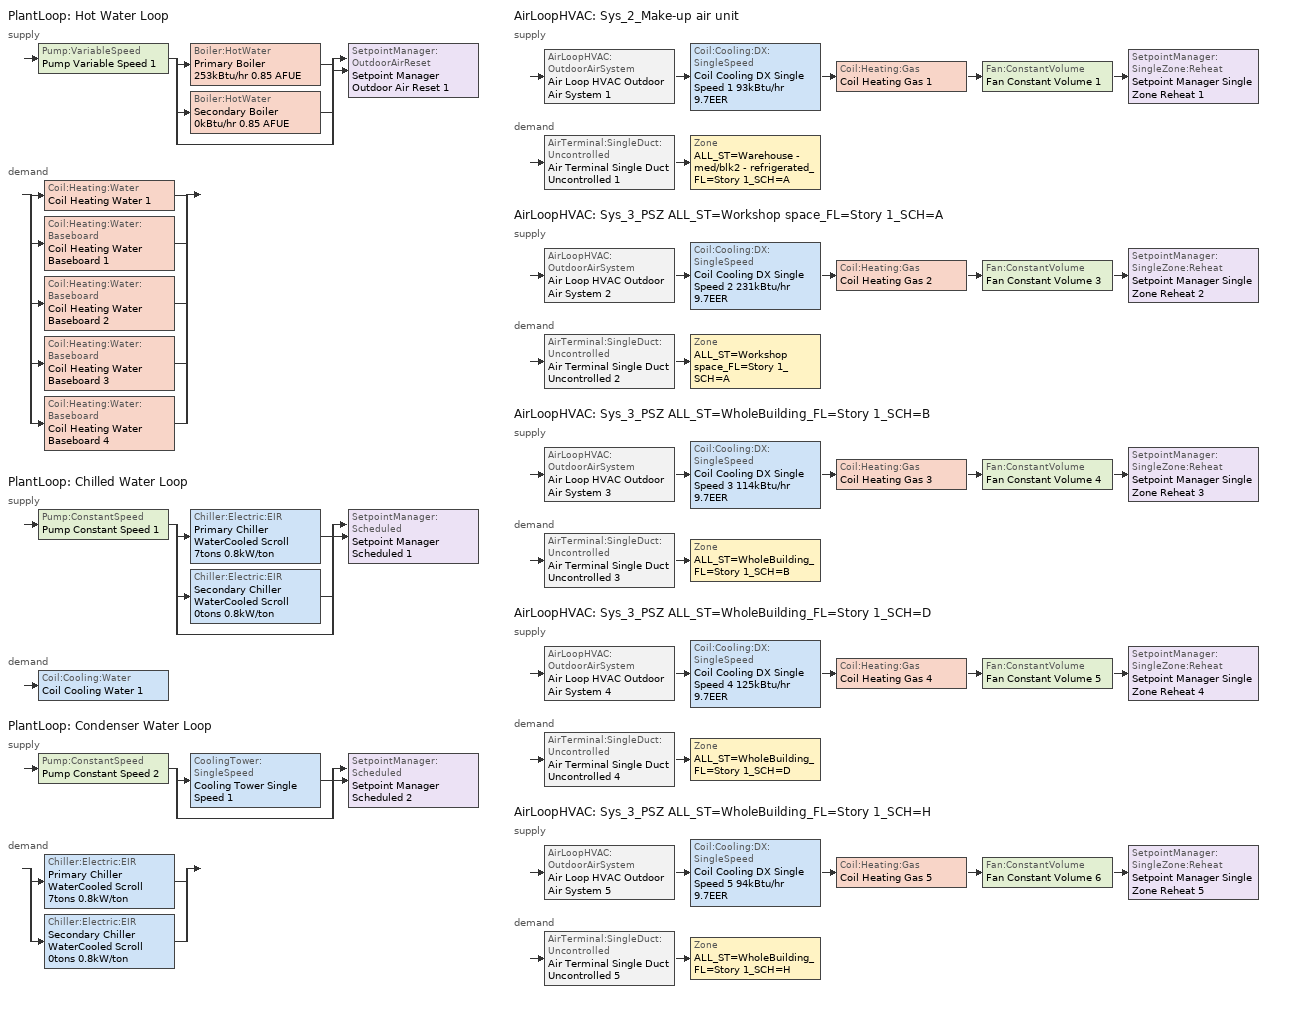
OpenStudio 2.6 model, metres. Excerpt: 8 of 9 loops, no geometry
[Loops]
PlantLoop 'Hot Water Loop'
 supply: Pump:VariableSpeed 'Pump Variable Speed 1' > split
  | Boiler:HotWater 'Primary Boiler 253kBtu/hr 0.85 AFUE'
  | Boiler:HotWater 'Secondary Boiler 0kBtu/hr 0.85 AFUE'
  | bypass
  join > SetpointManager:OutdoorAirReset 'Setpoint Manager Outdoor Air Reset 1'
 demand: split
  | Coil:Heating:Water 'Coil Heating Water 1'
  | Coil:Heating:Water:Baseboard 'Coil Heating Water Baseboard 1'
  | Coil:Heating:Water:Baseboard 'Coil Heating Water Baseboard 2'
  | Coil:Heating:Water:Baseboard 'Coil Heating Water Baseboard 3'
  | Coil:Heating:Water:Baseboard 'Coil Heating Water Baseboard 4'
PlantLoop 'Chilled Water Loop'
 supply: Pump:ConstantSpeed 'Pump Constant Speed 1' > split
  | Chiller:Electric:EIR 'Primary Chiller WaterCooled Scroll 7tons 0.8kW/ton'
  | Chiller:Electric:EIR 'Secondary Chiller WaterCooled Scroll 0tons 0.8kW/ton'
  | bypass
  join > SetpointManager:Scheduled 'Setpoint Manager Scheduled 1'
 demand: Coil:Cooling:Water 'Coil Cooling Water 1'
PlantLoop 'Condenser Water Loop'
 supply: Pump:ConstantSpeed 'Pump Constant Speed 2' > split
  | CoolingTower:SingleSpeed 'Cooling Tower Single Speed 1'
  | bypass
  join > SetpointManager:Scheduled 'Setpoint Manager Scheduled 2'
 demand: split
  | Chiller:Electric:EIR 'Primary Chiller WaterCooled Scroll 7tons 0.8kW/ton'
  | Chiller:Electric:EIR 'Secondary Chiller WaterCooled Scroll 0tons 0.8kW/ton'
AirLoopHVAC 'Sys_2_Make-up air unit'
 supply: AirLoopHVAC:OutdoorAirSystem 'Air Loop HVAC Outdoor Air System 1' > Coil:Cooling:DX:SingleSpeed 'Coil Cooling DX Single Speed 1 93kBtu/hr 9.7EER' > Coil:Heating:Gas 'Coil Heating Gas 1' > Fan:ConstantVolume 'Fan Constant Volume 1' > SetpointManager:SingleZone:Reheat 'Setpoint Manager Single Zone Reheat 1'
 demand: AirTerminal:SingleDuct:Uncontrolled 'Air Terminal Single Duct Uncontrolled 1' > Zone 'ALL_ST=Warehouse - med/blk2 - refrigerated_FL=Story 1_SCH=A'
AirLoopHVAC 'Sys_3_PSZ ALL_ST=Workshop space_FL=Story 1_SCH=A'
 supply: AirLoopHVAC:OutdoorAirSystem 'Air Loop HVAC Outdoor Air System 2' > Coil:Cooling:DX:SingleSpeed 'Coil Cooling DX Single Speed 2 231kBtu/hr 9.7EER' > Coil:Heating:Gas 'Coil Heating Gas 2' > Fan:ConstantVolume 'Fan Constant Volume 3' > SetpointManager:SingleZone:Reheat 'Setpoint Manager Single Zone Reheat 2'
 demand: AirTerminal:SingleDuct:Uncontrolled 'Air Terminal Single Duct Uncontrolled 2' > Zone 'ALL_ST=Workshop space_FL=Story 1_SCH=A'
AirLoopHVAC 'Sys_3_PSZ ALL_ST=WholeBuilding_FL=Story 1_SCH=B'
 supply: AirLoopHVAC:OutdoorAirSystem 'Air Loop HVAC Outdoor Air System 3' > Coil:Cooling:DX:SingleSpeed 'Coil Cooling DX Single Speed 3 114kBtu/hr 9.7EER' > Coil:Heating:Gas 'Coil Heating Gas 3' > Fan:ConstantVolume 'Fan Constant Volume 4' > SetpointManager:SingleZone:Reheat 'Setpoint Manager Single Zone Reheat 3'
 demand: AirTerminal:SingleDuct:Uncontrolled 'Air Terminal Single Duct Uncontrolled 3' > Zone 'ALL_ST=WholeBuilding_FL=Story 1_SCH=B'
AirLoopHVAC 'Sys_3_PSZ ALL_ST=WholeBuilding_FL=Story 1_SCH=D'
 supply: AirLoopHVAC:OutdoorAirSystem 'Air Loop HVAC Outdoor Air System 4' > Coil:Cooling:DX:SingleSpeed 'Coil Cooling DX Single Speed 4 125kBtu/hr 9.7EER' > Coil:Heating:Gas 'Coil Heating Gas 4' > Fan:ConstantVolume 'Fan Constant Volume 5' > SetpointManager:SingleZone:Reheat 'Setpoint Manager Single Zone Reheat 4'
 demand: AirTerminal:SingleDuct:Uncontrolled 'Air Terminal Single Duct Uncontrolled 4' > Zone 'ALL_ST=WholeBuilding_FL=Story 1_SCH=D'
AirLoopHVAC 'Sys_3_PSZ ALL_ST=WholeBuilding_FL=Story 1_SCH=H'
 supply: AirLoopHVAC:OutdoorAirSystem 'Air Loop HVAC Outdoor Air System 5' > Coil:Cooling:DX:SingleSpeed 'Coil Cooling DX Single Speed 5 94kBtu/hr 9.7EER' > Coil:Heating:Gas 'Coil Heating Gas 5' > Fan:ConstantVolume 'Fan Constant Volume 6' > SetpointManager:SingleZone:Reheat 'Setpoint Manager Single Zone Reheat 5'
 demand: AirTerminal:SingleDuct:Uncontrolled 'Air Terminal Single Duct Uncontrolled 5' > Zone 'ALL_ST=WholeBuilding_FL=Story 1_SCH=H'
[Sizing:Zone] Zone Cooling Design Supply Air Temperature Input Method=SupplyAirTemperature; Zone Cooling Design Supply Air Temperature {C}=13; Zone Cooling Design Supply Air Temperature Difference {deltaC}=11.11; Zone Heating Design Supply Air Temperature Input Method=SupplyAirTemperature; Zone Heating Design Supply Air Temperature {C}=43; Zone Heating Design Supply Air Temperature Difference {deltaC}=11.11; Zone Cooling Design Supply Air Humidity Ratio {kg-H2O/kg-air}=0.0085; Zone Heating Design Supply Air Humidity Ratio {kg-H2O/kg-air}=0.008; Zone Heating Sizing Factor=1.3; Zone Cooling Sizing Factor=1.1; Cooling Design Air Flow Method=DesignDay; Heating Design Air Flow Method=DesignDay; Account for Dedicated Outdoor Air System=No; Dedicated Outdoor Air System Control Strategy=NeutralSupplyAir; Dedicated Outdoor Air Low Setpoint Temperature for Design {C}=autosize; Dedicated Outdoor Air High Setpoint Temperature for Design {C}=autosize
ALL_ST=Warehouse - med/blk2 - refrigerated_FL=Story 1_SCH=A; ALL_ST=Workshop space_FL=Story 1_SCH=A; ALL_ST=WholeBuilding_FL=Story 1_SCH=B; ALL_ST=WholeBuilding_FL=Story 1_SCH=D; ALL_ST=WholeBuilding_FL=Story 1_SCH=H
[Zone equipment]
ALL_ST=Warehouse - med/blk2 - refrigerated_FL=Story 1_SCH=A: Zone HVAC Four Pipe Fan Coil 1, Air Terminal Single Duct Uncontrolled 1
ALL_ST=Workshop space_FL=Story 1_SCH=A: Air Terminal Single Duct Uncontrolled 2, Zone HVAC Baseboard Convective Water 1
ALL_ST=WholeBuilding_FL=Story 1_SCH=B: Air Terminal Single Duct Uncontrolled 3, Zone HVAC Baseboard Convective Water 2
ALL_ST=WholeBuilding_FL=Story 1_SCH=D: Air Terminal Single Duct Uncontrolled 4, Zone HVAC Baseboard Convective Water 3
ALL_ST=WholeBuilding_FL=Story 1_SCH=H: Air Terminal Single Duct Uncontrolled 5, Zone HVAC Baseboard Convective Water 4
[PlantLoop] Glycol Concentration=0; Plant Loop Volume {m3}=Autocalculate; Load Distribution Scheme=Optimal
Name | Fluid Type
Hot Water Loop | Water
Chilled Water Loop; Condenser Water Loop
[Sizing:Plant] Sizing Option=NonCoincident; Zone Timesteps in Averaging Window=1; Coincident Sizing Factor Mode=None
Name | Loop Type | Design Loop Exit Temperature {C} | Loop Design Temperature Difference {deltaC}
Hot Water Loop | Heating | 82 | 16
Chilled Water Loop | Cooling | 7 | 6
Condenser Water Loop | Condenser | 29 | 6
[Pump:VariableSpeed]
Pump Variable Speed 1: Motor Efficiency=0.855; Pump Control Type=Intermittent; Skin Loss Radiative Fraction=0.5; Design Power Sizing Method=PowerPerFlowPerPressure; Design Electric Power per Unit Flow Rate {W/(m3/s)}=348701.1; Design Shaft Power per Unit Flow Rate per Unit Head {W-s/m3-Pa}=1.28205; Design Minimum Flow Rate Fraction=0
[Boiler:HotWater] Fuel Type=NaturalGas; Nominal Thermal Efficiency=0.85; Normalized Boiler Efficiency Curve=BOILER-EFFFPLR-NECB2011; Water Outlet Upper Temperature Limit {C}=99; Boiler Flow Mode=ConstantFlow; Parasitic Electric Load {W}=0; Sizing Factor=1
Name | Nominal Capacity {W}
Primary Boiler 253kBtu/hr 0.85 AFUE | 74105.1
Secondary Boiler 0kBtu/hr 0.85 AFUE | 0.001
[SetpointManager:OutdoorAirReset]
Setpoint Manager Outdoor Air Reset 1: Control Variable=Temperature; Setpoint at Outdoor Low Temperature {C}=82; Outdoor Low Temperature {C}=-16; Setpoint at Outdoor High Temperature {C}=60; Outdoor High Temperature {C}=0
[Pump:ConstantSpeed] Rated Flow Rate {m3/s}=autosize; Rated Pump Head {Pa}=179352; Rated Power Consumption {W}=autosize; Motor Efficiency=0.855; Fraction of Motor Inefficiencies to Fluid Stream=0; Pump Control Type=Intermittent; Design Power Sizing Method=PowerPerFlowPerPressure; Design Electric Power per Unit Flow Rate {W/(m3/s)}=348701.1; Design Shaft Power per Unit Flow Rate per Unit Head {W-s/m3-Pa}=1.28205
Pump Constant Speed 1; Pump Constant Speed 2
[Chiller:Electric:EIR] Reference COP {W/W}=4.5032; Cooling Capacity Function of Temperature Curve=WaterCooled_Scroll_CAPFT_NECB2011; Electric Input to Cooling Output Ratio Function of Temperature Curve=WaterCooled_Scroll_EIRFT_NECB2011; Electric Input to Cooling Output Ratio Function of Part Load Ratio Curve=WaterCooled_Scroll_EIRFPLR_NECB2011; Minimum Part Load Ratio=0.25; Minimum Unloading Ratio=0.25; Condenser Type=WaterCooled; Chiller Flow Mode=LeavingSetpointModulated; Design Heat Recovery Water Flow Rate {m3/s}=0; Sizing Factor=1; Basin Heater Capacity {W/K}=0; Basin Heater Setpoint Temperature {C}=10
Name | Reference Capacity {W}
Primary Chiller WaterCooled Scroll 7tons 0.8kW/ton | 26350.6
Secondary Chiller WaterCooled Scroll 0tons 0.8kW/ton | 0.001
[SetpointManager:Scheduled] Control Variable=Temperature
Name | Schedule
Setpoint Manager Scheduled 1 | CHW Temp
Setpoint Manager Scheduled 2 | CW Temp
[CoolingTower:SingleSpeed]
Cooling Tower Single Speed 1: Design Water Flow Rate {m3/s}=autosize; Design Air Flow Rate {m3/s}=autosize; Fan Power at Design Air Flow Rate {W}=483.032; U-Factor Times Area Value at Design Air Flow Rate {W/K}=autosize; Air Flow Rate in Free Convection Regime {m3/s}=autosize; U-Factor Times Area Value at Free Convection Air Flow Rate {W/K}=autosize; Performance Input Method=UFactorTimesAreaAndDesignWaterFlowRate; Free Convection Capacity {W}=0; Basin Heater Capacity {W/K}=0; Evaporation Loss Mode=LossFactor; Evaporation Loss Factor {percent/K}=0.2; Drift Loss Percent {percent}=0.008; Blowdown Calculation Mode=ConcentrationRatio; Blowdown Concentration Ratio=3; Capacity Control=FanCycling; Number of Cells=1; Cell Control=MinimalCell; Cell Minimum  Water Flow Rate Fraction=0.33; Cell Maximum Water Flow Rate Fraction=2.5; Sizing Factor=1; Free Convection Air Flow Rate Sizing Factor=0.1; Free Convection U-Factor Times Area Value Sizing Factor=0.1; Heat Rejection Capacity and Nominal Capacity Sizing Ratio=1.25; Free Convection Nominal Capacity Sizing Factor=0.1; Design Inlet Air Dry-Bulb Temperature {C}=35; Design Inlet Air Wet-Bulb Temperature {C}=24; Design Approach Temperature {deltaC}=5; Design Range Temperature {deltaC}=6
[AirLoopHVAC] Design Supply Air Flow Rate {m3/s}=AutoSize
Name | Availability Schedule
Sys_2_Make-up air unit | Sys_2_Make-up air unit Occ Sch
Sys_3_PSZ ALL_ST=Workshop space_FL=Story 1_SCH=A | Sys_3_PSZ ALL_ST=Workshop space_FL=Story 1_SCH=A Occ Sch
Sys_3_PSZ ALL_ST=WholeBuilding_FL=Story 1_SCH=B | Sys_3_PSZ ALL_ST=WholeBuilding_FL=Story 1_SCH=B Occ Sch
Sys_3_PSZ ALL_ST=WholeBuilding_FL=Story 1_SCH=D | Sys_3_PSZ ALL_ST=WholeBuilding_FL=Story 1_SCH=D Occ Sch
Sys_3_PSZ ALL_ST=WholeBuilding_FL=Story 1_SCH=H | Sys_3_PSZ ALL_ST=WholeBuilding_FL=Story 1_SCH=H Occ Sch
[Sizing:System] Type of Load to Size On=Sensible; Design Outdoor Air Flow Rate {m3/s}=Autosize; Minimum System Air Flow Ratio=1; Preheat Design Temperature {C}=7; Preheat Design Humidity Ratio {kg-H2O/kg-Air}=0.008; Precool Design Temperature {C}=13; Precool Design Humidity Ratio {kg-H2O/kg-Air}=0.008; Central Cooling Design Supply Air Temperature {C}=13; Sizing Option=NonCoincident; 100% Outdoor Air in Cooling=No; 100% Outdoor Air in Heating=No; Central Cooling Design Supply Air Humidity Ratio {kg-H2O/kg-Air}=0.0085; Central Heating Design Supply Air Humidity Ratio {kg-H2O/kg-Air}=0.008; Cooling Design Air Flow Method=DesignDay; Cooling Design Air Flow Rate {m3/s}=0; Heating Design Air Flow Method=DesignDay; Heating Design Air Flow Rate {m3/s}=0; System Outdoor Air Method=ZoneSum; Zone Maximum Outdoor Air Fraction=1; Cooling Supply Air Flow Rate Per Floor Area {m3/s-m2}=0.00996765; Cooling Fraction of Autosized Cooling Supply Air Flow Rate=1; Cooling Supply Air Flow Rate Per Unit Cooling Capacity {m3/s-W}=3.94755e-05; Heating Supply Air Flow Rate Per Floor Area {m3/s-m2}=0.00996765; Heating Fraction of Autosized Heating Supply Air Flow Rate=1; Heating Fraction of Autosized Cooling Supply Air Flow Rate=1; Heating Supply Air Flow Rate Per Unit Heating Capacity {m3/s-W}=3.15882e-05; Cooling Design Capacity Method=CoolingDesignCapacity; Cooling Design Capacity {W}=autosize; Cooling Design Capacity Per Floor Area {W/m2}=234.7; Fraction of Autosized Cooling Design Capacity=1; Heating Design Capacity Method=HeatingDesignCapacity; Heating Design Capacity {W}=autosize; Heating Design Capacity Per Floor Area {W/m2}=157; Fraction of Autosized Heating Design Capacity=1; Central Cooling Capacity Control Method=OnOff
Name | Central Heating Design Supply Air Temperature {C}
Sys_2_Make-up air unit | 13.1
Sys_3_PSZ ALL_ST=Workshop space_FL=Story 1_SCH=A; Sys_3_PSZ ALL_ST=WholeBuilding_FL=Story 1_SCH=B; Sys_3_PSZ ALL_ST=WholeBuilding_FL=Story 1_SCH=D; Sys_3_PSZ ALL_ST=WholeBuilding_FL=Story 1_SCH=H | 43
[Fan:ConstantVolume] Availability Schedule=Always On Discrete; Fan Efficiency=0.39975; Pressure Rise {Pa}=640; Maximum Flow Rate {m3/s}=AutoSize; Motor Efficiency=0.615
Fan Constant Volume 1; Fan Constant Volume 2; Fan Constant Volume 3; Fan Constant Volume 4; Fan Constant Volume 5; Fan Constant Volume 6
[Coil:Heating:Gas] Availability Schedule=Always On Discrete; Nominal Capacity {W}=AutoSize; Parasitic Electric Load {W}=0; Part Load Fraction Correlation Curve=FURNACE-EFFPLR-NECB2011; Parasitic Gas Load {W}=0
Name | Gas Burner Efficiency
Coil Heating Gas 1; Coil Heating Gas 4; Coil Heating Gas 5 | 0.924
Coil Heating Gas 2; Coil Heating Gas 3 | 0.81
[Coil:Cooling:DX:SingleSpeed] Rated Total Cooling Capacity {W}=autosize; Rated Sensible Heat Ratio=autosize; Rated Air Flow Rate {m3/s}=autosize; Rated Evaporator Fan Power Per Volume Flow Rate {W/(m3/s)}=773.3; Total Cooling Capacity Function of Temperature Curve=DXCOOL-NECB2011-REF-CAPFT; Total Cooling Capacity Function of Flow Fraction Curve=DXCOOL-NECB2011-REF-CAPFFLOW; Energy Input Ratio Function of Temperature Curve=DXCOOL-NECB2011-REF-COOLEIRFT; Energy Input Ratio Function of Flow Fraction Curve=DXCOOL-NECB2011-REF-COOLEIRFFLOW; Part Load Fraction Correlation Curve=DXCOOL-NECB2011-REF-COOLPLFFPLR; Condenser Type=AirCooled; Evaporative Condenser Effectiveness=0; Evaporative Condenser Air Flow Rate {m3/s}=Autosize; Evaporative Condenser Pump Rated Power Consumption {W}=Autosize; Crankcase Heater Capacity {W}=0; Maximum Outdoor Dry-Bulb Temperature for Crankcase Heater Operation {C}=0; Basin Heater Capacity {W/K}=0; Basin Heater Setpoint Temperature {C}=10
Name | Availability Schedule | Rated COP {W/W}
Coil Cooling DX Single Speed 1 93kBtu/hr 9.7EER | tpfc_clg_availability | 3.34957
Coil Cooling DX Single Speed 2 231kBtu/hr 9.7EER | Always On Discrete | 3.45433
Coil Cooling DX Single Speed 3 114kBtu/hr 9.7EER | Always On Discrete | 3.36494
Coil Cooling DX Single Speed 4 125kBtu/hr 9.7EER | Always On Discrete | 3.37399
Coil Cooling DX Single Speed 5 94kBtu/hr 9.7EER | Always On Discrete | 3.35002
[Controller:OutdoorAir] Minimum Outdoor Air Flow Rate {m3/s}=autosize; Maximum Outdoor Air Flow Rate {m3/s}=Autosize; Economizer Control Type=DifferentialEnthalpy; Economizer Control Action Type=ModulateFlow; Lockout Type=NoLockout; Minimum Limit Type=FixedMinimum; High Humidity Control=No
Name | Minimum Outdoor Air Schedule | Controller Mechanical Ventilation | Heat Recovery Bypass Control Type
Controller Outdoor Air 1 | Sys_2_Make-up air unit Occ Sch | Controller Mechanical Ventilation 1 | BypassWhenWithinEconomizerLimits
Controller Outdoor Air 2 | Sys_3_PSZ ALL_ST=Workshop space_FL=Story 1_SCH=A Occ Sch | Controller Mechanical Ventilation 2 | BypassWhenOAFlowGreaterThanMinimum
Controller Outdoor Air 3 | Sys_3_PSZ ALL_ST=WholeBuilding_FL=Story 1_SCH=B Occ Sch | Controller Mechanical Ventilation 3 | BypassWhenWithinEconomizerLimits
Controller Outdoor Air 4 | Sys_3_PSZ ALL_ST=WholeBuilding_FL=Story 1_SCH=D Occ Sch | Controller Mechanical Ventilation 4 | BypassWhenWithinEconomizerLimits
Controller Outdoor Air 5 | Sys_3_PSZ ALL_ST=WholeBuilding_FL=Story 1_SCH=H Occ Sch | Controller Mechanical Ventilation 5 | BypassWhenWithinEconomizerLimits
[Controller:MechanicalVentilation] Availability Schedule=Always On Discrete; System Outdoor Air Method=ZoneSum
Controller Mechanical Ventilation 1; Controller Mechanical Ventilation 2; Controller Mechanical Ventilation 3; Controller Mechanical Ventilation 4; Controller Mechanical Ventilation 5
[AirLoopHVAC:OutdoorAirSystem]
Name | Controller
Air Loop HVAC Outdoor Air System 1 | Controller Outdoor Air 1
Air Loop HVAC Outdoor Air System 2 | Controller Outdoor Air 2
Air Loop HVAC Outdoor Air System 3 | Controller Outdoor Air 3
Air Loop HVAC Outdoor Air System 4 | Controller Outdoor Air 4
Air Loop HVAC Outdoor Air System 5 | Controller Outdoor Air 5
[SetpointManager:SingleZone:Reheat]
Name | Minimum Supply Air Temperature {C} | Maximum Supply Air Temperature {C} | Control Zone
Setpoint Manager Single Zone Reheat 1 | 13.1 | 13 | ALL_ST=Warehouse - med/blk2 - refrigerated_FL=Story 1_SCH=A
Setpoint Manager Single Zone Reheat 2 | 13 | 43 | ALL_ST=Workshop space_FL=Story 1_SCH=A
Setpoint Manager Single Zone Reheat 3 | 13 | 43 | ALL_ST=WholeBuilding_FL=Story 1_SCH=B
Setpoint Manager Single Zone Reheat 4 | 13 | 43 | ALL_ST=WholeBuilding_FL=Story 1_SCH=D
Setpoint Manager Single Zone Reheat 5 | 13 | 43 | ALL_ST=WholeBuilding_FL=Story 1_SCH=H
[Coil:Heating:Water]
Coil Heating Water 1: Availability Schedule=tpfc_htg_availability
[Coil:Cooling:Water]
Coil Cooling Water 1: Availability Schedule=tpfc_clg_availability
[Controller:WaterCoil] Minimum Actuated Flow {m3/s}=0
Name | Water Coil | Action | Controller Convergence Tolerance {deltaC}
Controller Water Coil 1 | Coil Heating Water 1 | Normal | 0.0001
Controller Water Coil 2 | Coil Cooling Water 1 | Reverse
[ZoneHVAC:FourPipeFanCoil]
Zone HVAC Four Pipe Fan Coil 1: Availability Schedule=Always On Discrete; Capacity Control Method=ConstantFanVariableFlow; Maximum Supply Air Flow Rate {m3/s}=autosize; Maximum Outdoor Air Flow Rate {m3/s}=autosize; Supply Air Fan=Fan Constant Volume 2; Cooling Coil=Coil Cooling Water 1; Maximum Cold Water Flow Rate {m3/s}=autosize; Heating Coil=Coil Heating Water 1; Maximum Hot Water Flow Rate {m3/s}=autosize; Minimum Supply Air Temperature in Cooling Mode {C}=autosize; Maximum Supply Air Temperature in Heating Mode {C}=autosize
[AirTerminal:SingleDuct:Uncontrolled] Availability Schedule=Always On Discrete; Maximum Air Flow Rate {m3/s}=AutoSize
Air Terminal Single Duct Uncontrolled 1; Air Terminal Single Duct Uncontrolled 2; Air Terminal Single Duct Uncontrolled 3; Air Terminal Single Duct Uncontrolled 4; Air Terminal Single Duct Uncontrolled 5
[Coil:Heating:Water:Baseboard] Heating Design Capacity Method=HeatingDesignCapacity; Heating Design Capacity {W}=autosize; Heating Design Capacity Per Floor Area {W/m2}=0; Fraction of Autosized Heating Design Capacity=0.8
Coil Heating Water Baseboard 1; Coil Heating Water Baseboard 2; Coil Heating Water Baseboard 3; Coil Heating Water Baseboard 4
[ZoneHVAC:Baseboard:Convective:Water] Availability Schedule=Always On Discrete
Name | Heating Coil
Zone HVAC Baseboard Convective Water 1 | Coil Heating Water Baseboard 1
Zone HVAC Baseboard Convective Water 2 | Coil Heating Water Baseboard 2
Zone HVAC Baseboard Convective Water 3 | Coil Heating Water Baseboard 3
Zone HVAC Baseboard Convective Water 4 | Coil Heating Water Baseboard 4
[Schedule:Ruleset]
Name | Default Day Schedule | Summer Design Day Schedule | Winter Design Day Schedule
tpfc_htg_availability | Schedule Day 3
tpfc_clg_availability | Schedule Day 4
CHW Temp | Schedule Day 5
CW Temp | Schedule Day 6
Sys_2_Make-up air unit Occ Sch | Sys_2_Make-up air unit Occ Sch Default | Sys_2_Make-up air unit Occ Sch Summer Design Day | Sys_2_Make-up air unit Occ Sch Winter Design Day
Sys_3_PSZ ALL_ST=WholeBuilding_FL=Story 1_SCH=B Occ Sch | Sys_3_PSZ ALL_ST=WholeBuilding_FL=Story 1_SCH=B Occ Sch Default | Sys_3_PSZ ALL_ST=WholeBuilding_FL=Story 1_SCH=B Occ Sch Summer Design Day | Sys_3_PSZ ALL_ST=WholeBuilding_FL=Story 1_SCH=B Occ Sch Winter Design Day
Sys_3_PSZ ALL_ST=WholeBuilding_FL=Story 1_SCH=D Occ Sch | Sys_3_PSZ ALL_ST=WholeBuilding_FL=Story 1_SCH=D Occ Sch Default | Sys_3_PSZ ALL_ST=WholeBuilding_FL=Story 1_SCH=D Occ Sch Summer Design Day | Sys_3_PSZ ALL_ST=WholeBuilding_FL=Story 1_SCH=D Occ Sch Winter Design Day
Sys_3_PSZ ALL_ST=WholeBuilding_FL=Story 1_SCH=H Occ Sch | Sys_3_PSZ ALL_ST=WholeBuilding_FL=Story 1_SCH=H Occ Sch Default | Sys_3_PSZ ALL_ST=WholeBuilding_FL=Story 1_SCH=H Occ Sch Summer Design Day | Sys_3_PSZ ALL_ST=WholeBuilding_FL=Story 1_SCH=H Occ Sch Winter Design Day
Sys_3_PSZ ALL_ST=Workshop space_FL=Story 1_SCH=A Occ Sch | Sys_3_PSZ ALL_ST=Workshop space_FL=Story 1_SCH=A Occ Sch Default | Sys_3_PSZ ALL_ST=Workshop space_FL=Story 1_SCH=A Occ Sch Summer Design Day | Sys_3_PSZ ALL_ST=Workshop space_FL=Story 1_SCH=A Occ Sch Winter Design Day
[Schedule:Day]
Schedule Day 3; Schedule Day 4; tpfc_clg_availability_sch_rule_day; tpfc_htg_availability_sch_rule_day 1; tpfc_clg_availability_sch_rule_day 2; Sys_2_Make-up air unit Occ Sch Saturday; Sys_2_Make-up air unit Occ Sch Sunday; Sys_3_PSZ ALL_ST=WholeBuilding_FL=Story 1_SCH=D Occ Sch Saturday; Sys_3_PSZ ALL_ST=WholeBuilding_FL=Story 1_SCH=D Occ Sch Sunday; Sys_3_PSZ ALL_ST=Workshop space_FL=Story 1_SCH=A Occ Sch Saturday; Sys_3_PSZ ALL_ST=Workshop space_FL=Story 1_SCH=A Occ Sch Sunday: 24, 0, 0
tpfc_htg_availability_sch_rule_day; tpfc_clg_availability_sch_rule_day 1; tpfc_htg_availability_sch_rule_day 2; Sys_2_Make-up air unit Occ Sch Default; Sys_2_Make-up air unit Occ Sch Winter Design Day; Sys_2_Make-up air unit Occ Sch Summer Design Day; Sys_3_PSZ ALL_ST=WholeBuilding_FL=Story 1_SCH=B Occ Sch Default; Sys_3_PSZ ALL_ST=WholeBuilding_FL=Story 1_SCH=B Occ Sch Winter Design Day; Sys_3_PSZ ALL_ST=WholeBuilding_FL=Story 1_SCH=B Occ Sch Summer Design Day; Sys_3_PSZ ALL_ST=WholeBuilding_FL=Story 1_SCH=D Occ Sch Default; Sys_3_PSZ ALL_ST=WholeBuilding_FL=Story 1_SCH=D Occ Sch Winter Design Day; Sys_3_PSZ ALL_ST=WholeBuilding_FL=Story 1_SCH=D Occ Sch Summer Design Day; Sys_3_PSZ ALL_ST=WholeBuilding_FL=Story 1_SCH=H Occ Sch Default; Sys_3_PSZ ALL_ST=WholeBuilding_FL=Story 1_SCH=H Occ Sch Winter Design Day; Sys_3_PSZ ALL_ST=WholeBuilding_FL=Story 1_SCH=H Occ Sch Summer Design Day; Sys_3_PSZ ALL_ST=WholeBuilding_FL=Story 1_SCH=H Occ Sch Monday; Sys_3_PSZ ALL_ST=WholeBuilding_FL=Story 1_SCH=H Occ Sch Tuesday; Sys_3_PSZ ALL_ST=WholeBuilding_FL=Story 1_SCH=H Occ Sch Wednesday; Sys_3_PSZ ALL_ST=WholeBuilding_FL=Story 1_SCH=H Occ Sch Thursday; Sys_3_PSZ ALL_ST=WholeBuilding_FL=Story 1_SCH=H Occ Sch Friday; Sys_3_PSZ ALL_ST=WholeBuilding_FL=Story 1_SCH=H Occ Sch Saturday; Sys_3_PSZ ALL_ST=WholeBuilding_FL=Story 1_SCH=H Occ Sch Sunday; Sys_3_PSZ ALL_ST=Workshop space_FL=Story 1_SCH=A Occ Sch Default; Sys_3_PSZ ALL_ST=Workshop space_FL=Story 1_SCH=A Occ Sch Winter Design Day; Sys_3_PSZ ALL_ST=Workshop space_FL=Story 1_SCH=A Occ Sch Summer Design Day: 24, 0, 1
Schedule Day 5; wkdCHW Temp 1; satCHW Temp 1; sunCHW Temp 1: 1, 0, 7, 2, 0, 7, 3, 0, 7, 4, 0, 7, 5, 0, 7, 6, 0, 7, 7, 0, 7, 8, 0, 7, 9, 0, 7, 10, 0, 7, 11, 0, 7, 12, 0, 7, 13, 0, 7, 14, 0, 7, 15, 0, 7, 16, 0, 7, 17, 0, 7, 18, 0, 7, 19, 0, 7, 20, 0, 7, 21, 0, 7, 22, 0, 7, 23, 0, 7, 24, 0, 7
Schedule Day 6; wkdCW Temp 1; satCW Temp 1; sunCW Temp 1: 1, 0, 29, 2, 0, 29, 3, 0, 29, 4, 0, 29, 5, 0, 29, 6, 0, 29, 7, 0, 29, 8, 0, 29, 9, 0, 29, 10, 0, 29, 11, 0, 29, 12, 0, 29, 13, 0, 29, 14, 0, 29, 15, 0, 29, 16, 0, 29, 17, 0, 29, 18, 0, 29, 19, 0, 29, 20, 0, 29, 21, 0, 29, 22, 0, 29, 23, 0, 29, 24, 0, 29
Sys_2_Make-up air unit Occ Sch Monday; Sys_2_Make-up air unit Occ Sch Tuesday; Sys_2_Make-up air unit Occ Sch Wednesday; Sys_2_Make-up air unit Occ Sch Thursday; Sys_2_Make-up air unit Occ Sch Friday; Sys_3_PSZ ALL_ST=Workshop space_FL=Story 1_SCH=A Occ Sch Monday; Sys_3_PSZ ALL_ST=Workshop space_FL=Story 1_SCH=A Occ Sch Tuesday; Sys_3_PSZ ALL_ST=Workshop space_FL=Story 1_SCH=A Occ Sch Wednesday; Sys_3_PSZ ALL_ST=Workshop space_FL=Story 1_SCH=A Occ Sch Thursday; Sys_3_PSZ ALL_ST=Workshop space_FL=Story 1_SCH=A Occ Sch Friday: 8, 0, 0, 19, 0, 1, 24, 0, 0
Sys_3_PSZ ALL_ST=WholeBuilding_FL=Story 1_SCH=B Occ Sch Monday; Sys_3_PSZ ALL_ST=WholeBuilding_FL=Story 1_SCH=B Occ Sch Tuesday; Sys_3_PSZ ALL_ST=WholeBuilding_FL=Story 1_SCH=B Occ Sch Wednesday; Sys_3_PSZ ALL_ST=WholeBuilding_FL=Story 1_SCH=B Occ Sch Thursday; Sys_3_PSZ ALL_ST=WholeBuilding_FL=Story 1_SCH=B Occ Sch Friday: 1, 0, 1, 10, 0, 0, 24, 0, 1
Sys_3_PSZ ALL_ST=WholeBuilding_FL=Story 1_SCH=B Occ Sch Saturday: 2, 0, 1, 10, 0, 0, 24, 0, 1
Sys_3_PSZ ALL_ST=WholeBuilding_FL=Story 1_SCH=B Occ Sch Sunday: 1, 0, 0, 2, 0, 1, 11, 0, 0, 23, 0, 1, 24, 0, 0
Sys_3_PSZ ALL_ST=WholeBuilding_FL=Story 1_SCH=D Occ Sch Monday; Sys_3_PSZ ALL_ST=WholeBuilding_FL=Story 1_SCH=D Occ Sch Tuesday; Sys_3_PSZ ALL_ST=WholeBuilding_FL=Story 1_SCH=D Occ Sch Wednesday; Sys_3_PSZ ALL_ST=WholeBuilding_FL=Story 1_SCH=D Occ Sch Thursday; Sys_3_PSZ ALL_ST=WholeBuilding_FL=Story 1_SCH=D Occ Sch Friday: 9, 0, 0, 18, 0, 1, 19, 0, 0, 22, 0, 1, 24, 0, 0
[Schedule:Rule] Date Specification Type=DateRange; Start Day=1
Name | Schedule Ruleset | Rule Order | Day Schedule | Apply Sunday | Apply Monday | Apply Tuesday | Apply Wednesday | Apply Thursday | Apply Friday | Apply Saturday | Start Month | End Month | End Day
tpfc_htg_availability_sch_rule | tpfc_htg_availability | 2 | tpfc_htg_availability_sch_rule_day | Yes | Yes | Yes | Yes | Yes | Yes | Yes | 1 | 6 | 30
tpfc_clg_availability_sch_rule | tpfc_clg_availability | 2 | tpfc_clg_availability_sch_rule_day | Yes | Yes | Yes | Yes | Yes | Yes | Yes | 1 | 6 | 30
tpfc_htg_availability_sch_rule 1 | tpfc_htg_availability | 1 | tpfc_htg_availability_sch_rule_day 1 | Yes | Yes | Yes | Yes | Yes | Yes | Yes | 7 | 10 | 31
tpfc_clg_availability_sch_rule 1 | tpfc_clg_availability | 1 | tpfc_clg_availability_sch_rule_day 1 | Yes | Yes | Yes | Yes | Yes | Yes | Yes | 7 | 10 | 31
tpfc_htg_availability_sch_rule 2 | tpfc_htg_availability | 0 | tpfc_htg_availability_sch_rule_day 2 | Yes | Yes | Yes | Yes | Yes | Yes | Yes | 11 | 12 | 31
tpfc_clg_availability_sch_rule 2 | tpfc_clg_availability | 0 | tpfc_clg_availability_sch_rule_day 2 | Yes | Yes | Yes | Yes | Yes | Yes | Yes | 11 | 12 | 31
wkdCHW Temp rule | CHW Temp | 2 | wkdCHW Temp 1 | No | Yes | Yes | Yes | Yes | Yes | No | 1 | 12 | 31
satCHW Temprule | CHW Temp | 1 | satCHW Temp 1 | No | No | No | No | No | No | Yes | 1 | 12 | 31
sunCHW Temprule | CHW Temp | 0 | sunCHW Temp 1 | Yes | No | No | No | No | No | No | 1 | 12 | 31
wkdCW Temp rule | CW Temp | 2 | wkdCW Temp 1 | No | Yes | Yes | Yes | Yes | Yes | No | 1 | 12 | 31
satCW Temprule | CW Temp | 1 | satCW Temp 1 | No | No | No | No | No | No | Yes | 1 | 12 | 31
sunCW Temprule | CW Temp | 0 | sunCW Temp 1 | Yes | No | No | No | No | No | No | 1 | 12 | 31
Sys_2_Make-up air unit Occ Sch Monday Rule | Sys_2_Make-up air unit Occ Sch | 6 | Sys_2_Make-up air unit Occ Sch Monday |  | Yes |  |  |  |  |  | 1 | 12 | 25
Sys_2_Make-up air unit Occ Sch Tuesday Rule | Sys_2_Make-up air unit Occ Sch | 5 | Sys_2_Make-up air unit Occ Sch Tuesday |  |  | Yes |  |  |  |  | 1 | 12 | 26
Sys_2_Make-up air unit Occ Sch Wednesday Rule | Sys_2_Make-up air unit Occ Sch | 4 | Sys_2_Make-up air unit Occ Sch Wednesday |  |  |  | Yes |  |  |  | 1 | 12 | 27
Sys_2_Make-up air unit Occ Sch Thursday Rule | Sys_2_Make-up air unit Occ Sch | 3 | Sys_2_Make-up air unit Occ Sch Thursday |  |  |  |  | Yes |  |  | 1 | 12 | 28
Sys_2_Make-up air unit Occ Sch Friday Rule | Sys_2_Make-up air unit Occ Sch | 2 | Sys_2_Make-up air unit Occ Sch Friday |  |  |  |  |  | Yes |  | 1 | 12 | 29
Sys_2_Make-up air unit Occ Sch Saturday Rule | Sys_2_Make-up air unit Occ Sch | 1 | Sys_2_Make-up air unit Occ Sch Saturday |  |  |  |  |  |  | Yes | 1 | 12 | 30
Sys_2_Make-up air unit Occ Sch Sunday Rule | Sys_2_Make-up air unit Occ Sch | 0 | Sys_2_Make-up air unit Occ Sch Sunday | Yes |  |  |  |  |  |  | 1 | 12 | 31
Sys_3_PSZ ALL_ST=WholeBuilding_FL=Story 1_SCH=B Occ Sch Monday Rule | Sys_3_PSZ ALL_ST=WholeBuilding_FL=Story 1_SCH=B Occ Sch | 6 | Sys_3_PSZ ALL_ST=WholeBuilding_FL=Story 1_SCH=B Occ Sch Monday |  | Yes |  |  |  |  |  | 1 | 12 | 25
Sys_3_PSZ ALL_ST=WholeBuilding_FL=Story 1_SCH=B Occ Sch Tuesday Rule | Sys_3_PSZ ALL_ST=WholeBuilding_FL=Story 1_SCH=B Occ Sch | 5 | Sys_3_PSZ ALL_ST=WholeBuilding_FL=Story 1_SCH=B Occ Sch Tuesday |  |  | Yes |  |  |  |  | 1 | 12 | 26
Sys_3_PSZ ALL_ST=WholeBuilding_FL=Story 1_SCH=B Occ Sch Wednesday Rule | Sys_3_PSZ ALL_ST=WholeBuilding_FL=Story 1_SCH=B Occ Sch | 4 | Sys_3_PSZ ALL_ST=WholeBuilding_FL=Story 1_SCH=B Occ Sch Wednesday |  |  |  | Yes |  |  |  | 1 | 12 | 27
Sys_3_PSZ ALL_ST=WholeBuilding_FL=Story 1_SCH=B Occ Sch Thursday Rule | Sys_3_PSZ ALL_ST=WholeBuilding_FL=Story 1_SCH=B Occ Sch | 3 | Sys_3_PSZ ALL_ST=WholeBuilding_FL=Story 1_SCH=B Occ Sch Thursday |  |  |  |  | Yes |  |  | 1 | 12 | 28
Sys_3_PSZ ALL_ST=WholeBuilding_FL=Story 1_SCH=B Occ Sch Friday Rule | Sys_3_PSZ ALL_ST=WholeBuilding_FL=Story 1_SCH=B Occ Sch | 2 | Sys_3_PSZ ALL_ST=WholeBuilding_FL=Story 1_SCH=B Occ Sch Friday |  |  |  |  |  | Yes |  | 1 | 12 | 29
Sys_3_PSZ ALL_ST=WholeBuilding_FL=Story 1_SCH=B Occ Sch Saturday Rule | Sys_3_PSZ ALL_ST=WholeBuilding_FL=Story 1_SCH=B Occ Sch | 1 | Sys_3_PSZ ALL_ST=WholeBuilding_FL=Story 1_SCH=B Occ Sch Saturday |  |  |  |  |  |  | Yes | 1 | 12 | 30
Sys_3_PSZ ALL_ST=WholeBuilding_FL=Story 1_SCH=B Occ Sch Sunday Rule | Sys_3_PSZ ALL_ST=WholeBuilding_FL=Story 1_SCH=B Occ Sch | 0 | Sys_3_PSZ ALL_ST=WholeBuilding_FL=Story 1_SCH=B Occ Sch Sunday | Yes |  |  |  |  |  |  | 1 | 12 | 31
Sys_3_PSZ ALL_ST=WholeBuilding_FL=Story 1_SCH=D Occ Sch Monday Rule | Sys_3_PSZ ALL_ST=WholeBuilding_FL=Story 1_SCH=D Occ Sch | 6 | Sys_3_PSZ ALL_ST=WholeBuilding_FL=Story 1_SCH=D Occ Sch Monday |  | Yes |  |  |  |  |  | 1 | 12 | 25
Sys_3_PSZ ALL_ST=WholeBuilding_FL=Story 1_SCH=D Occ Sch Tuesday Rule | Sys_3_PSZ ALL_ST=WholeBuilding_FL=Story 1_SCH=D Occ Sch | 5 | Sys_3_PSZ ALL_ST=WholeBuilding_FL=Story 1_SCH=D Occ Sch Tuesday |  |  | Yes |  |  |  |  | 1 | 12 | 26
Sys_3_PSZ ALL_ST=WholeBuilding_FL=Story 1_SCH=D Occ Sch Wednesday Rule | Sys_3_PSZ ALL_ST=WholeBuilding_FL=Story 1_SCH=D Occ Sch | 4 | Sys_3_PSZ ALL_ST=WholeBuilding_FL=Story 1_SCH=D Occ Sch Wednesday |  |  |  | Yes |  |  |  | 1 | 12 | 27
Sys_3_PSZ ALL_ST=WholeBuilding_FL=Story 1_SCH=D Occ Sch Thursday Rule | Sys_3_PSZ ALL_ST=WholeBuilding_FL=Story 1_SCH=D Occ Sch | 3 | Sys_3_PSZ ALL_ST=WholeBuilding_FL=Story 1_SCH=D Occ Sch Thursday |  |  |  |  | Yes |  |  | 1 | 12 | 28
Sys_3_PSZ ALL_ST=WholeBuilding_FL=Story 1_SCH=D Occ Sch Friday Rule | Sys_3_PSZ ALL_ST=WholeBuilding_FL=Story 1_SCH=D Occ Sch | 2 | Sys_3_PSZ ALL_ST=WholeBuilding_FL=Story 1_SCH=D Occ Sch Friday |  |  |  |  |  | Yes |  | 1 | 12 | 29
Sys_3_PSZ ALL_ST=WholeBuilding_FL=Story 1_SCH=D Occ Sch Saturday Rule | Sys_3_PSZ ALL_ST=WholeBuilding_FL=Story 1_SCH=D Occ Sch | 1 | Sys_3_PSZ ALL_ST=WholeBuilding_FL=Story 1_SCH=D Occ Sch Saturday |  |  |  |  |  |  | Yes | 1 | 12 | 30
Sys_3_PSZ ALL_ST=WholeBuilding_FL=Story 1_SCH=D Occ Sch Sunday Rule | Sys_3_PSZ ALL_ST=WholeBuilding_FL=Story 1_SCH=D Occ Sch | 0 | Sys_3_PSZ ALL_ST=WholeBuilding_FL=Story 1_SCH=D Occ Sch Sunday | Yes |  |  |  |  |  |  | 1 | 12 | 31
Sys_3_PSZ ALL_ST=WholeBuilding_FL=Story 1_SCH=H Occ Sch Monday Rule | Sys_3_PSZ ALL_ST=WholeBuilding_FL=Story 1_SCH=H Occ Sch | 6 | Sys_3_PSZ ALL_ST=WholeBuilding_FL=Story 1_SCH=H Occ Sch Monday |  | Yes |  |  |  |  |  | 1 | 12 | 25
Sys_3_PSZ ALL_ST=WholeBuilding_FL=Story 1_SCH=H Occ Sch Tuesday Rule | Sys_3_PSZ ALL_ST=WholeBuilding_FL=Story 1_SCH=H Occ Sch | 5 | Sys_3_PSZ ALL_ST=WholeBuilding_FL=Story 1_SCH=H Occ Sch Tuesday |  |  | Yes |  |  |  |  | 1 | 12 | 26
Sys_3_PSZ ALL_ST=WholeBuilding_FL=Story 1_SCH=H Occ Sch Wednesday Rule | Sys_3_PSZ ALL_ST=WholeBuilding_FL=Story 1_SCH=H Occ Sch | 4 | Sys_3_PSZ ALL_ST=WholeBuilding_FL=Story 1_SCH=H Occ Sch Wednesday |  |  |  | Yes |  |  |  | 1 | 12 | 27
Sys_3_PSZ ALL_ST=WholeBuilding_FL=Story 1_SCH=H Occ Sch Thursday Rule | Sys_3_PSZ ALL_ST=WholeBuilding_FL=Story 1_SCH=H Occ Sch | 3 | Sys_3_PSZ ALL_ST=WholeBuilding_FL=Story 1_SCH=H Occ Sch Thursday |  |  |  |  | Yes |  |  | 1 | 12 | 28
Sys_3_PSZ ALL_ST=WholeBuilding_FL=Story 1_SCH=H Occ Sch Friday Rule | Sys_3_PSZ ALL_ST=WholeBuilding_FL=Story 1_SCH=H Occ Sch | 2 | Sys_3_PSZ ALL_ST=WholeBuilding_FL=Story 1_SCH=H Occ Sch Friday |  |  |  |  |  | Yes |  | 1 | 12 | 29
Sys_3_PSZ ALL_ST=WholeBuilding_FL=Story 1_SCH=H Occ Sch Saturday Rule | Sys_3_PSZ ALL_ST=WholeBuilding_FL=Story 1_SCH=H Occ Sch | 1 | Sys_3_PSZ ALL_ST=WholeBuilding_FL=Story 1_SCH=H Occ Sch Saturday |  |  |  |  |  |  | Yes | 1 | 12 | 30
Sys_3_PSZ ALL_ST=WholeBuilding_FL=Story 1_SCH=H Occ Sch Sunday Rule | Sys_3_PSZ ALL_ST=WholeBuilding_FL=Story 1_SCH=H Occ Sch | 0 | Sys_3_PSZ ALL_ST=WholeBuilding_FL=Story 1_SCH=H Occ Sch Sunday | Yes |  |  |  |  |  |  | 1 | 12 | 31
Sys_3_PSZ ALL_ST=Workshop space_FL=Story 1_SCH=A Occ Sch Monday Rule | Sys_3_PSZ ALL_ST=Workshop space_FL=Story 1_SCH=A Occ Sch | 6 | Sys_3_PSZ ALL_ST=Workshop space_FL=Story 1_SCH=A Occ Sch Monday |  | Yes |  |  |  |  |  | 1 | 12 | 25
Sys_3_PSZ ALL_ST=Workshop space_FL=Story 1_SCH=A Occ Sch Tuesday Rule | Sys_3_PSZ ALL_ST=Workshop space_FL=Story 1_SCH=A Occ Sch | 5 | Sys_3_PSZ ALL_ST=Workshop space_FL=Story 1_SCH=A Occ Sch Tuesday |  |  | Yes |  |  |  |  | 1 | 12 | 26
Sys_3_PSZ ALL_ST=Workshop space_FL=Story 1_SCH=A Occ Sch Wednesday Rule | Sys_3_PSZ ALL_ST=Workshop space_FL=Story 1_SCH=A Occ Sch | 4 | Sys_3_PSZ ALL_ST=Workshop space_FL=Story 1_SCH=A Occ Sch Wednesday |  |  |  | Yes |  |  |  | 1 | 12 | 27
Sys_3_PSZ ALL_ST=Workshop space_FL=Story 1_SCH=A Occ Sch Thursday Rule | Sys_3_PSZ ALL_ST=Workshop space_FL=Story 1_SCH=A Occ Sch | 3 | Sys_3_PSZ ALL_ST=Workshop space_FL=Story 1_SCH=A Occ Sch Thursday |  |  |  |  | Yes |  |  | 1 | 12 | 28
Sys_3_PSZ ALL_ST=Workshop space_FL=Story 1_SCH=A Occ Sch Friday Rule | Sys_3_PSZ ALL_ST=Workshop space_FL=Story 1_SCH=A Occ Sch | 2 | Sys_3_PSZ ALL_ST=Workshop space_FL=Story 1_SCH=A Occ Sch Friday |  |  |  |  |  | Yes |  | 1 | 12 | 29
Sys_3_PSZ ALL_ST=Workshop space_FL=Story 1_SCH=A Occ Sch Saturday Rule | Sys_3_PSZ ALL_ST=Workshop space_FL=Story 1_SCH=A Occ Sch | 1 | Sys_3_PSZ ALL_ST=Workshop space_FL=Story 1_SCH=A Occ Sch Saturday |  |  |  |  |  |  | Yes | 1 | 12 | 30
Sys_3_PSZ ALL_ST=Workshop space_FL=Story 1_SCH=A Occ Sch Sunday Rule | Sys_3_PSZ ALL_ST=Workshop space_FL=Story 1_SCH=A Occ Sch | 0 | Sys_3_PSZ ALL_ST=Workshop space_FL=Story 1_SCH=A Occ Sch Sunday | Yes |  |  |  |  |  |  | 1 | 12 | 31
[Schedule:Constant]
Always On Discrete: Value=1
[Curve:Biquadratic] Minimum Value of y=24
Name | Coefficient1 Constant | Coefficient2 x | Coefficient3 x**2 | Coefficient4 y | Coefficient5 y**2 | Coefficient6 x*y | Minimum Value of x | Maximum Value of x | Maximum Value of y
DXCOOL-NECB2011-REF-CAPFT | 0.867905 | 0.0142459 | 0.00055436 | -0.0075575 | 3.3e-05 | -0.0001918 | 13 | 24 | 46
DXCOOL-NECB2011-REF-COOLEIRFT | 0.116936 | 0.0284933 | -0.0004112 | 0.0214108 | 0.00016103 | -0.0006791 | 13 | 24 | 46
WaterCooled_Scroll_CAPFT_NECB2011 | 0.94418 | 0.0337102 | 9.75564e-05 | -0.00322114 | -4.91832e-05 | -0.000177584 | 5 | 10 | 35
WaterCooled_Scroll_EIRFT_NECB2011 | 0.727393 | -0.0118922 | 0.000541177 | 0.00187934 | 0.000473461 | -0.000711472 | 5 | 10 | 35
[Curve:Quadratic] Minimum Value of x=0; Maximum Value of x=1
Name | Coefficient1 Constant | Coefficient2 x | Coefficient3 x**2
DXCOOL-NECB2011-REF-CAPFFLOW; DXCOOL-NECB2011-REF-COOLEIRFFLOW | 1 | 0 | 0
WaterCooled_Scroll_EIRFPLR_NECB2011 | 0.04412 | 0.640367 | 0.319555
[Curve:Cubic] Maximum Value of x=1
Name | Coefficient1 Constant | Coefficient2 x | Coefficient3 x**2 | Coefficient4 x**3 | Minimum Value of x
DXCOOL-NECB2011-REF-COOLPLFFPLR | 0.0277 | 4.9151 | -8.184 | 4.2702 | 0.7
BOILER-EFFFPLR-NECB2011 | 0.2901 | 2.6664 | -3.764 | 1.82 | 0
FURNACE-EFFPLR-NECB2011 | 0.7277 | 1.0667 | -1.5174 | 0.7282 | 0
